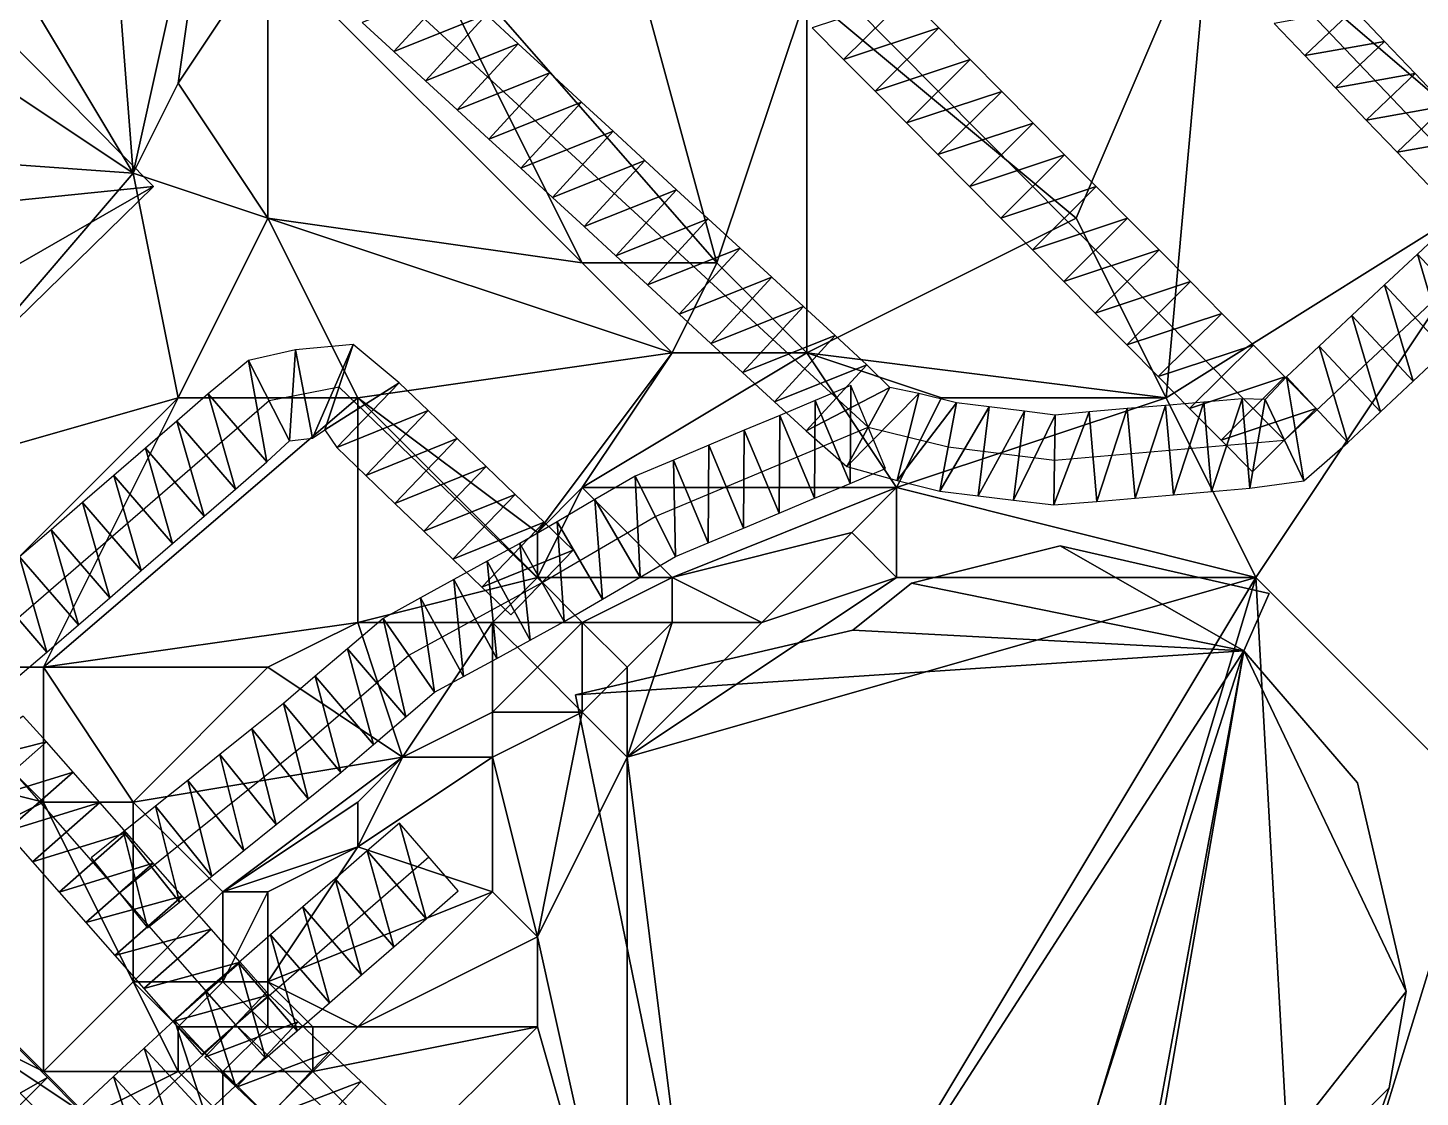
# Model space of a CAD drawing. Header units: metres. Extents: x -1103 to 901, y -902 to 905.
# Drawn here: x -564.7 to -502.7, y 278.9 to 326.5 of the extents above; entities that cross this region are included whole.
import ezdxf

# ---------------------------------------------------------------- set-up
doc = ezdxf.new("R2010")
doc.units = ezdxf.units.M
for name, color, linetype in [('OSM_BUILDING_FOOTPRINTS', 7, 'CONTINUOUS'), ('OSM_BUILDING_ROOFS', 1, 'CONTINUOUS'), ('OSM_BUILDING_WALLS', 8, 'CONTINUOUS'), ('OSM_ROAD_AXES', 2, 'CONTINUOUS'), ('OSM_ROAD_SURFACE', 9, 'CONTINUOUS'), ('OSM_TERRAIN', 3, 'CONTINUOUS')]:
    doc.layers.add(name, color=color, linetype=linetype)

msp = doc.modelspace()

# ---------------------------------------------------------------- linework, layer by layer
at = {"layer": 'OSM_BUILDING_FOOTPRINTS'}
for points in [[(-565.722, 326.105, 14.663), (-559.1, 319.403, 14.663), (-566.584, 312.104, 14.663), (-568.485, 314.017, 14.663), (-569.436, 313.088, 14.663), (-574.156, 317.877, 14.663), (-565.722, 326.105, 14.663)], [(-505.467, 292.851, 9.44), (-503.312, 283.572, 9.44), (-504.063, 279.281, 9.44), (-505.544, 275.134, 9.44), (-504.041, 273.807, 9.44), (-507.777, 270.379, 9.44), (-511.569, 267.99, 9.44), (-513.956, 267.205, 9.44), (-515.869, 266.652, 9.44), (-515.946, 267.503, 9.44), (-516.145, 268.278, 9.44), (-520.699, 267.127, 9.44), (-520.544, 266.552, 9.44), (-533.455, 263.246, 9.44), (-540.298, 296.776, 9.44), (-527.951, 299.652, 9.44), (-525.342, 301.753, 9.44), (-518.71, 303.401, 9.44), (-509.402, 301.289, 9.44), (-510.541, 298.734, 9.44), (-505.467, 292.851, 9.44)]]:
    msp.add_polyline3d(points, close=True, dxfattribs=at)
at = {"layer": 'OSM_BUILDING_ROOFS'}
for points in [[(-559.1, 319.403, 19.863), (-565.722, 326.105, 19.863), (-574.156, 317.877, 19.863)], [(-568.485, 314.017, 19.863), (-559.1, 319.403, 19.863), (-574.156, 317.877, 19.863)], [(-568.485, 314.017, 19.863), (-566.584, 312.104, 19.863), (-559.1, 319.403, 19.863)], [(-510.541, 298.734, 107.44), (-518.71, 303.401, 107.44), (-525.342, 301.753, 107.44)], [(-510.541, 298.734, 107.44), (-509.402, 301.289, 107.44), (-518.71, 303.401, 107.44)], [(-510.541, 298.734, 107.44), (-525.342, 301.753, 107.44), (-527.951, 299.652, 107.44)], [(-510.541, 298.734, 107.44), (-527.951, 299.652, 107.44), (-540.298, 296.776, 107.44)], [(-510.541, 298.734, 107.44), (-540.298, 296.776, 107.44), (-533.455, 263.246, 107.44)], [(-510.541, 298.734, 107.44), (-533.455, 263.246, 107.44), (-520.699, 267.127, 107.44)], [(-510.541, 298.734, 107.44), (-520.699, 267.127, 107.44), (-516.145, 268.278, 107.44)], [(-510.541, 298.734, 107.44), (-516.145, 268.278, 107.44), (-515.946, 267.503, 107.44)], [(-515.946, 267.503, 107.44), (-503.312, 283.572, 107.44), (-510.541, 298.734, 107.44)], [(-503.312, 283.572, 107.44), (-505.467, 292.851, 107.44), (-510.541, 298.734, 107.44)], [(-515.946, 267.503, 107.44), (-504.063, 279.281, 107.44), (-503.312, 283.572, 107.44)], [(-515.946, 267.503, 107.44), (-505.544, 275.134, 107.44), (-504.063, 279.281, 107.44)]]:
    msp.add_3dface(points, dxfattribs=at)
at = {"layer": 'OSM_BUILDING_WALLS'}
for points in [[(-559.1, 319.403, 14.663), (-565.722, 326.105, 14.663), (-565.722, 326.105, 19.863)], [(-559.1, 319.403, 14.663), (-565.722, 326.105, 19.863), (-559.1, 319.403, 19.863)], [(-566.584, 312.104, 14.663), (-559.1, 319.403, 14.663), (-559.1, 319.403, 19.863)], [(-566.584, 312.104, 14.663), (-559.1, 319.403, 19.863), (-566.584, 312.104, 19.863)], [(-518.71, 303.401, 9.44), (-525.342, 301.753, 9.44), (-525.342, 301.753, 107.44)], [(-518.71, 303.401, 9.44), (-525.342, 301.753, 107.44), (-518.71, 303.401, 107.44)], [(-509.402, 301.289, 9.44), (-518.71, 303.401, 9.44), (-518.71, 303.401, 107.44)], [(-509.402, 301.289, 9.44), (-518.71, 303.401, 107.44), (-509.402, 301.289, 107.44)], [(-525.342, 301.753, 9.44), (-527.951, 299.652, 9.44), (-527.951, 299.652, 107.44)], [(-525.342, 301.753, 9.44), (-527.951, 299.652, 107.44), (-525.342, 301.753, 107.44)], [(-510.541, 298.734, 9.44), (-509.402, 301.289, 9.44), (-509.402, 301.289, 107.44)], [(-510.541, 298.734, 9.44), (-509.402, 301.289, 107.44), (-510.541, 298.734, 107.44)], [(-527.951, 299.652, 9.44), (-540.298, 296.776, 9.44), (-540.298, 296.776, 107.44)], [(-527.951, 299.652, 9.44), (-540.298, 296.776, 107.44), (-527.951, 299.652, 107.44)], [(-505.467, 292.851, 9.44), (-510.541, 298.734, 9.44), (-510.541, 298.734, 107.44)], [(-505.467, 292.851, 9.44), (-510.541, 298.734, 107.44), (-505.467, 292.851, 107.44)], [(-540.298, 296.776, 9.44), (-533.455, 263.246, 9.44), (-533.455, 263.246, 107.44)], [(-540.298, 296.776, 9.44), (-533.455, 263.246, 107.44), (-540.298, 296.776, 107.44)], [(-503.312, 283.572, 9.44), (-505.467, 292.851, 9.44), (-505.467, 292.851, 107.44)], [(-503.312, 283.572, 9.44), (-505.467, 292.851, 107.44), (-503.312, 283.572, 107.44)], [(-504.063, 279.281, 9.44), (-503.312, 283.572, 9.44), (-503.312, 283.572, 107.44)], [(-504.063, 279.281, 9.44), (-503.312, 283.572, 107.44), (-504.063, 279.281, 107.44)], [(-505.544, 275.134, 9.44), (-504.063, 279.281, 9.44), (-504.063, 279.281, 107.44)], [(-505.544, 275.134, 9.44), (-504.063, 279.281, 107.44), (-505.544, 275.134, 107.44)]]:
    msp.add_3dface(points, dxfattribs=at)
at = {"layer": 'OSM_ROAD_AXES'}
for points in [[(-541.139, 401.118, 17.827), (-533.721, 360.156, 14.965), (-528.935, 349.86, 14.098), (-523.132, 343.49, 13.753), (-498.526, 317.656, 12.06), (-490.456, 308.179, 11.753), (-485.814, 299.685, 11.574), (-482, 288.516, 11.78), (-477.645, 276.329, 12.068), (-475.622, 266.951, 12.36)], [(-523.132, 343.49, 13.753), (-539.547, 339.177, 14.274), (-549.65, 336.533, 15.08), (-551.728, 334.764, 15.244), (-551.871, 332.994, 15.209), (-551.275, 330.783, 15.137), (-527.265, 308.698, 13.233), (-523.706, 307.813, 12.739), (-518.964, 307.227, 12.304), (-508.728, 308.112, 11.744), (-498.526, 317.656, 12.06)], [(-508.728, 308.112, 11.744), (-539.547, 339.177, 14.274)], [(-541.79, 301.775, 14.275), (-550.832, 310.467, 15.615), (-553.949, 309.87, 15.791), (-566.551, 298.977, 16.014), (-567.59, 297.064, 15.953), (-566.55, 294.708, 15.813), (-560.615, 287.962, 14.979), (-555.441, 282.09, 14.494)], [(-560.615, 287.962, 14.979), (-552.026, 294.852, 14.929), (-547.726, 298.535, 14.694), (-541.79, 301.775, 14.275), (-536.75, 304.717, 13.743), (-527.265, 308.698, 13.233)], [(-563.577, 274.537, 13.913), (-555.441, 282.09, 14.494), (-546.83, 289.555, 13.967)], [(-555.441, 282.09, 14.494), (-541.348, 268.786, 12.273)]]:
    msp.add_polyline3d(points, dxfattribs=at)
at = {"layer": 'OSM_ROAD_SURFACE'}
for points in [[(-549.804, 326.713, 15.104), (-548.392, 325.413, 15.046), (-545.684, 328.357, 14.974)], [(-548.392, 325.413, 15.046), (-544.271, 327.058, 14.904), (-545.684, 328.357, 14.974)], [(-525.519, 327.877, 13.574), (-529.76, 326.472, 13.795), (-528.359, 325.06, 13.659)], [(-524.118, 326.465, 13.424), (-525.519, 327.877, 13.574), (-528.359, 325.06, 13.659)], [(-548.392, 325.413, 15.046), (-546.979, 324.114, 14.989), (-544.271, 327.058, 14.904)], [(-546.979, 324.114, 14.989), (-542.859, 325.759, 14.833), (-544.271, 327.058, 14.904)], [(-509.181, 326.668, 12.754), (-507.814, 325.233, 12.653), (-505.642, 327.302, 12.747)], [(-507.814, 325.233, 12.653), (-504.275, 325.867, 12.638), (-505.642, 327.302, 12.747)], [(-524.118, 326.465, 13.424), (-528.359, 325.06, 13.659), (-526.958, 323.648, 13.522)], [(-522.718, 325.053, 13.273), (-524.118, 326.465, 13.424), (-526.958, 323.648, 13.522)], [(-546.979, 324.114, 14.989), (-545.567, 322.815, 14.931), (-542.859, 325.759, 14.833)], [(-545.567, 322.815, 14.931), (-541.447, 324.46, 14.763), (-542.859, 325.759, 14.833)], [(-507.814, 325.233, 12.653), (-506.447, 323.798, 12.551), (-504.275, 325.867, 12.638)], [(-506.447, 323.798, 12.551), (-502.908, 324.432, 12.529), (-504.275, 325.867, 12.638)], [(-522.718, 325.053, 13.273), (-526.958, 323.648, 13.522), (-525.557, 322.236, 13.386)], [(-521.317, 323.641, 13.123), (-522.718, 325.053, 13.273), (-525.557, 322.236, 13.386)], [(-545.567, 322.815, 14.931), (-544.155, 321.516, 14.874), (-541.447, 324.46, 14.763)], [(-544.155, 321.516, 14.874), (-540.034, 323.161, 14.686), (-541.447, 324.46, 14.763)], [(-506.447, 323.798, 12.551), (-505.08, 322.362, 12.45), (-502.908, 324.432, 12.529)], [(-505.08, 322.362, 12.45), (-501.541, 322.996, 12.422), (-502.908, 324.432, 12.529)], [(-544.155, 321.516, 14.874), (-542.742, 320.217, 14.816), (-540.034, 323.161, 14.686)], [(-542.742, 320.217, 14.816), (-538.622, 321.862, 14.608), (-540.034, 323.161, 14.686)], [(-521.317, 323.641, 13.123), (-525.557, 322.236, 13.386), (-524.156, 320.824, 13.249)], [(-519.916, 322.229, 12.973), (-521.317, 323.641, 13.123), (-524.156, 320.824, 13.249)], [(-505.08, 322.362, 12.45), (-503.713, 320.927, 12.349), (-501.541, 322.996, 12.422)], [(-503.713, 320.927, 12.349), (-500.174, 321.561, 12.32), (-501.541, 322.996, 12.422)], [(-542.742, 320.217, 14.816), (-541.33, 318.918, 14.757), (-538.622, 321.862, 14.608)], [(-541.33, 318.918, 14.757), (-537.21, 320.563, 14.529), (-538.622, 321.862, 14.608)], [(-519.916, 322.229, 12.973), (-524.156, 320.824, 13.249), (-522.756, 319.412, 13.113)], [(-518.515, 320.817, 12.822), (-519.916, 322.229, 12.973), (-522.756, 319.412, 13.113)], [(-503.713, 320.927, 12.349), (-502.346, 319.492, 12.247), (-500.174, 321.561, 12.32)], [(-518.515, 320.817, 12.822), (-522.756, 319.412, 13.113), (-521.355, 318, 12.977)], [(-517.114, 319.405, 12.67), (-518.515, 320.817, 12.822), (-521.355, 318, 12.977)], [(-541.33, 318.918, 14.757), (-539.918, 317.619, 14.686), (-537.21, 320.563, 14.529)], [(-539.918, 317.619, 14.686), (-535.798, 319.264, 14.451), (-537.21, 320.563, 14.529)], [(-517.114, 319.405, 12.67), (-521.355, 318, 12.977), (-519.954, 316.588, 12.826)], [(-515.713, 317.993, 12.505), (-517.114, 319.405, 12.67), (-519.954, 316.588, 12.826)], [(-539.918, 317.619, 14.686), (-538.506, 316.32, 14.616), (-535.798, 319.264, 14.451)], [(-538.506, 316.32, 14.616), (-534.385, 317.965, 14.373), (-535.798, 319.264, 14.451)], [(-538.506, 316.32, 14.616), (-537.093, 315.021, 14.489), (-534.385, 317.965, 14.373)], [(-537.093, 315.021, 14.489), (-532.973, 316.666, 14.249), (-534.385, 317.965, 14.373)], [(-515.713, 317.993, 12.505), (-519.954, 316.588, 12.826), (-518.553, 315.176, 12.622)], [(-514.313, 316.581, 12.34), (-515.713, 317.993, 12.505), (-518.553, 315.176, 12.622)], [(-500.074, 313.469, 11.954), (-501.35, 317.753, 12.137), (-502.807, 316.39, 12.094)], [(-537.093, 315.021, 14.489), (-535.681, 313.722, 14.345), (-532.973, 316.666, 14.249)], [(-535.681, 313.722, 14.345), (-531.561, 315.366, 14.059), (-532.973, 316.666, 14.249)], [(-514.313, 316.581, 12.34), (-518.553, 315.176, 12.622), (-517.152, 313.764, 12.418)], [(-512.912, 315.169, 12.201), (-514.313, 316.581, 12.34), (-517.152, 313.764, 12.418)], [(-501.532, 312.105, 11.904), (-502.807, 316.39, 12.094), (-504.265, 315.026, 12.05)], [(-501.532, 312.105, 11.904), (-500.074, 313.469, 11.954), (-502.807, 316.39, 12.094)], [(-535.681, 313.722, 14.345), (-534.269, 312.423, 14.173), (-531.561, 315.366, 14.059)], [(-534.269, 312.423, 14.173), (-530.148, 314.067, 13.869), (-531.561, 315.366, 14.059)], [(-512.912, 315.169, 12.201), (-517.152, 313.764, 12.418), (-515.751, 312.352, 12.214)], [(-511.511, 313.757, 12.1), (-512.912, 315.169, 12.201), (-515.751, 312.352, 12.214)], [(-502.989, 310.742, 11.855), (-504.265, 315.026, 12.05), (-505.722, 313.663, 12.007)], [(-502.989, 310.742, 11.855), (-501.532, 312.105, 11.904), (-504.265, 315.026, 12.05)], [(-534.269, 312.423, 14.173), (-532.856, 311.123, 13.976), (-530.148, 314.067, 13.869)], [(-532.856, 311.123, 13.976), (-528.736, 312.768, 13.726), (-530.148, 314.067, 13.869)], [(-511.511, 313.757, 12.1), (-515.751, 312.352, 12.214), (-514.351, 310.94, 12.017)], [(-510.11, 312.345, 12), (-511.511, 313.757, 12.1), (-514.351, 310.94, 12.017)], [(-504.447, 309.378, 11.806), (-505.722, 313.663, 12.007), (-507.18, 312.3, 11.963)], [(-504.447, 309.378, 11.806), (-502.989, 310.742, 11.855), (-505.722, 313.663, 12.007)], [(-532.856, 311.123, 13.976), (-531.444, 309.824, 13.752), (-528.736, 312.768, 13.726)], [(-531.444, 309.824, 13.752), (-527.324, 311.469, 13.492), (-528.736, 312.768, 13.726)], [(-552.767, 312.133, 15.821), (-554.858, 311.652, 15.938), (-553.041, 308.088, 15.728)], [(-552.767, 312.133, 15.821), (-553.041, 308.088, 15.728), (-552.014, 308.204, 15.667)], [(-550.204, 312.366, 15.635), (-552.767, 312.133, 15.821), (-552.014, 308.204, 15.667)], [(-550.204, 312.366, 15.635), (-552.014, 308.204, 15.667), (-551.46, 308.569, 15.64)], [(-548.154, 310.667, 15.429), (-550.204, 312.366, 15.635), (-551.46, 308.569, 15.64)], [(-510.11, 312.345, 12), (-514.351, 310.94, 12.017), (-512.95, 309.528, 11.908)], [(-508.709, 310.933, 11.92), (-510.11, 312.345, 12), (-512.95, 309.528, 11.908)], [(-505.904, 308.015, 11.757), (-507.18, 312.3, 11.963), (-508.637, 310.936, 11.919)], [(-505.904, 308.015, 11.757), (-504.447, 309.378, 11.806), (-507.18, 312.3, 11.963)], [(-554.858, 311.652, 15.938), (-556.657, 310.173, 16.014), (-554.041, 307.147, 15.759)], [(-554.858, 311.652, 15.938), (-554.041, 307.147, 15.759), (-553.041, 308.088, 15.728)], [(-531.444, 309.824, 13.752), (-530.032, 308.525, 13.517), (-527.324, 311.469, 13.492)], [(-530.032, 308.525, 13.517), (-526.308, 310.454, 13.231), (-527.324, 311.469, 13.492)], [(-508.709, 310.933, 11.92), (-512.95, 309.528, 11.908), (-511.549, 308.116, 11.828)], [(-507.308, 309.521, 11.84), (-508.709, 310.933, 11.92), (-511.549, 308.116, 11.828)], [(-507.866, 306.307, 11.703), (-508.637, 310.936, 11.919), (-509.59, 309.917, 11.885)], [(-507.866, 306.307, 11.703), (-505.904, 308.015, 11.757), (-508.637, 310.936, 11.919)], [(-556.657, 310.173, 16.014), (-558.058, 308.962, 16.062), (-555.442, 305.936, 15.806)], [(-556.657, 310.173, 16.014), (-555.442, 305.936, 15.806), (-554.041, 307.147, 15.759)], [(-548.154, 310.667, 15.429), (-551.46, 308.569, 15.64), (-550.926, 307.784, 15.533)], [(-546.863, 309.426, 15.288), (-548.154, 310.667, 15.429), (-550.926, 307.784, 15.533)], [(-530.032, 308.525, 13.517), (-528.223, 306.942, 13.223), (-526.308, 310.454, 13.231)], [(-528.072, 306.19, 13.137), (-528.04, 310.542, 13.491), (-529.62, 309.879, 13.617)], [(-528.223, 306.942, 13.223), (-525.003, 310.197, 13.026), (-526.308, 310.454, 13.231)], [(-528.223, 306.942, 13.223), (-525.968, 306.315, 12.971), (-525.003, 310.197, 13.026)], [(-528.072, 306.19, 13.137), (-526.491, 306.854, 13.075), (-528.04, 310.542, 13.491)], [(-525.968, 306.315, 12.971), (-523.333, 309.778, 12.801), (-525.003, 310.197, 13.026)], [(-529.653, 305.527, 13.243), (-529.62, 309.879, 13.617), (-531.201, 309.215, 13.674)], [(-529.653, 305.527, 13.243), (-528.072, 306.19, 13.137), (-529.62, 309.879, 13.617)], [(-525.968, 306.315, 12.971), (-524.079, 305.848, 12.791), (-523.333, 309.778, 12.801)], [(-524.079, 305.848, 12.791), (-521.88, 309.603, 12.662), (-523.333, 309.778, 12.801)], [(-524.079, 305.848, 12.791), (-522.371, 305.633, 12.64), (-521.88, 309.603, 12.662)], [(-522.371, 305.633, 12.64), (-520.299, 309.408, 12.511), (-521.88, 309.603, 12.662)], [(-517.086, 305.382, 12.177), (-515.724, 309.515, 12.09), (-517.43, 309.367, 12.244)], [(-517.086, 305.382, 12.177), (-515.38, 305.53, 12.03), (-515.724, 309.515, 12.09)], [(-515.38, 305.53, 12.03), (-514.018, 309.662, 11.941), (-515.724, 309.515, 12.09)], [(-515.38, 305.53, 12.03), (-513.674, 305.677, 11.882), (-514.018, 309.662, 11.941)], [(-513.674, 305.677, 11.882), (-512.312, 309.81, 11.913), (-514.018, 309.662, 11.941)], [(-513.674, 305.677, 11.882), (-511.968, 305.825, 11.734), (-512.312, 309.81, 11.913)], [(-511.968, 305.825, 11.734), (-510.606, 309.957, 11.899), (-512.312, 309.81, 11.913)], [(-511.968, 305.825, 11.734), (-510.262, 305.972, 11.716), (-510.606, 309.957, 11.899)], [(-507.308, 309.521, 11.84), (-511.549, 308.116, 11.828), (-510.148, 306.704, 11.748)], [(-510.262, 305.972, 11.716), (-509.59, 309.917, 11.885), (-510.606, 309.957, 11.899)], [(-510.262, 305.972, 11.716), (-507.866, 306.307, 11.703), (-509.59, 309.917, 11.885)], [(-558.058, 308.962, 16.062), (-559.458, 307.752, 16.087), (-556.842, 304.726, 15.852)], [(-558.058, 308.962, 16.062), (-556.842, 304.726, 15.852), (-555.442, 305.936, 15.806)], [(-546.863, 309.426, 15.288), (-550.926, 307.784, 15.533), (-549.635, 306.542, 15.325)], [(-545.571, 308.184, 15.142), (-546.863, 309.426, 15.288), (-549.635, 306.542, 15.325)], [(-531.233, 304.863, 13.368), (-531.201, 309.215, 13.674), (-532.782, 308.552, 13.731)], [(-531.233, 304.863, 13.368), (-529.653, 305.527, 13.243), (-531.201, 309.215, 13.674)], [(-522.371, 305.633, 12.64), (-520.79, 305.438, 12.501), (-520.299, 309.408, 12.511)], [(-520.79, 305.438, 12.501), (-518.935, 309.227, 12.381), (-520.299, 309.408, 12.511)], [(-520.79, 305.438, 12.501), (-518.993, 305.228, 12.343), (-518.935, 309.227, 12.381)], [(-518.993, 305.228, 12.343), (-517.086, 305.382, 12.177), (-517.43, 309.367, 12.244)], [(-518.993, 305.228, 12.343), (-517.43, 309.367, 12.244), (-518.935, 309.227, 12.381)], [(-532.814, 304.2, 13.492), (-532.782, 308.552, 13.731), (-534.362, 307.888, 13.788)], [(-532.814, 304.2, 13.492), (-531.233, 304.863, 13.368), (-532.782, 308.552, 13.731)], [(-559.458, 307.752, 16.087), (-560.858, 306.542, 16.082), (-558.242, 303.516, 15.899)], [(-559.458, 307.752, 16.087), (-558.242, 303.516, 15.899), (-556.842, 304.726, 15.852)], [(-545.571, 308.184, 15.142), (-549.635, 306.542, 15.325), (-548.343, 305.3, 15.128)], [(-544.279, 306.942, 14.995), (-545.571, 308.184, 15.142), (-548.343, 305.3, 15.128)], [(-534.395, 303.536, 13.617), (-534.362, 307.888, 13.788), (-535.943, 307.224, 13.844)], [(-534.395, 303.536, 13.617), (-532.814, 304.2, 13.492), (-534.362, 307.888, 13.788)], [(-535.849, 302.931, 13.732), (-535.943, 307.224, 13.844), (-537.65, 306.503, 13.905)], [(-535.849, 302.931, 13.732), (-534.395, 303.536, 13.617), (-535.943, 307.224, 13.844)], [(-560.858, 306.542, 16.082), (-562.258, 305.331, 16.077), (-559.642, 302.305, 15.946)], [(-560.858, 306.542, 16.082), (-559.642, 302.305, 15.946), (-558.242, 303.516, 15.899)], [(-544.279, 306.942, 14.995), (-548.343, 305.3, 15.128), (-547.051, 304.058, 14.931)], [(-542.987, 305.7, 14.849), (-544.279, 306.942, 14.995), (-547.051, 304.058, 14.931)], [(-537.422, 302.009, 13.893), (-537.65, 306.503, 13.905), (-539.438, 305.464, 13.996)], [(-537.422, 302.009, 13.893), (-535.849, 302.931, 13.732), (-537.65, 306.503, 13.905)], [(-562.258, 305.331, 16.077), (-563.658, 304.121, 16.073), (-561.042, 301.095, 15.992)], [(-562.258, 305.331, 16.077), (-561.042, 301.095, 15.992), (-559.642, 302.305, 15.946)], [(-542.987, 305.7, 14.849), (-547.051, 304.058, 14.931), (-545.76, 302.817, 14.733)], [(-541.696, 304.459, 14.703), (-542.987, 305.7, 14.849), (-545.76, 302.817, 14.733)], [(-539.102, 301.028, 14.007), (-539.438, 305.464, 13.996), (-541.118, 304.483, 14.349)], [(-539.102, 301.028, 14.007), (-537.422, 302.009, 13.893), (-539.438, 305.464, 13.996)], [(-540.805, 300.034, 14.133), (-541.118, 304.483, 14.349), (-542.775, 303.516, 14.616)], [(-540.805, 300.034, 14.133), (-539.102, 301.028, 14.007), (-541.118, 304.483, 14.349)], [(-563.658, 304.121, 16.073), (-565.058, 302.911, 16.068), (-562.442, 299.885, 16.039)], [(-563.658, 304.121, 16.073), (-562.442, 299.885, 16.039), (-561.042, 301.095, 15.992)], [(-541.696, 304.459, 14.703), (-545.76, 302.817, 14.733), (-544.468, 301.575, 14.536)], [(-540.404, 303.217, 14.161), (-541.696, 304.459, 14.703), (-544.468, 301.575, 14.536)], [(-542.316, 299.209, 14.1), (-542.775, 303.516, 14.616), (-544.232, 302.72, 14.598)], [(-542.316, 299.209, 14.1), (-540.805, 300.034, 14.133), (-542.775, 303.516, 14.616)], [(-565.058, 302.911, 16.068), (-566.458, 301.7, 16.077), (-563.842, 298.674, 16.074)], [(-565.058, 302.911, 16.068), (-563.842, 298.674, 16.074), (-562.442, 299.885, 16.039)], [(-543.8, 298.399, 14.314), (-544.232, 302.72, 14.598), (-545.716, 301.91, 14.665)], [(-540.404, 303.217, 14.161), (-544.468, 301.575, 14.536), (-543.176, 300.333, 14.421)], [(-543.8, 298.399, 14.314), (-542.316, 299.209, 14.1), (-544.232, 302.72, 14.598)], [(-566.458, 301.7, 16.077), (-565.053, 297.651, 16.048), (-563.842, 298.674, 16.074)], [(-545.284, 297.589, 14.55), (-545.716, 301.91, 14.665), (-547.2, 301.1, 14.731)], [(-545.284, 297.589, 14.55), (-543.8, 298.399, 14.314), (-545.716, 301.91, 14.665)], [(-546.581, 296.895, 14.675), (-547.2, 301.1, 14.731), (-548.871, 300.174, 14.813)], [(-546.581, 296.895, 14.675), (-545.284, 297.589, 14.55), (-547.2, 301.1, 14.731)], [(-547.858, 295.788, 14.759), (-548.871, 300.174, 14.813), (-550.46, 298.826, 14.934)], [(-547.858, 295.788, 14.759), (-546.581, 296.895, 14.675), (-548.871, 300.174, 14.813)], [(-549.292, 294.561, 14.854), (-550.46, 298.826, 14.934), (-551.893, 297.599, 15.061)], [(-549.292, 294.561, 14.854), (-547.858, 295.788, 14.759), (-550.46, 298.826, 14.934)], [(-550.749, 293.313, 14.855), (-551.893, 297.599, 15.061), (-553.303, 296.391, 15.114)], [(-550.749, 293.313, 14.855), (-549.292, 294.561, 14.854), (-551.893, 297.599, 15.061)], [(-568.208, 293.589, 15.96), (-563.862, 294.68, 15.852), (-564.893, 295.827, 15.938)], [(-552.206, 292.144, 14.891), (-553.303, 296.391, 15.114), (-554.709, 295.264, 15.108)], [(-552.206, 292.144, 14.891), (-550.749, 293.313, 14.855), (-553.303, 296.391, 15.114)], [(-553.637, 290.995, 14.927), (-554.709, 295.264, 15.108), (-556.14, 294.115, 15.102)], [(-553.637, 290.995, 14.927), (-552.206, 292.144, 14.891), (-554.709, 295.264, 15.108)], [(-568.208, 293.589, 15.96), (-566.865, 292.038, 15.852), (-563.862, 294.68, 15.852)], [(-566.865, 292.038, 15.852), (-562.675, 293.331, 15.601), (-563.862, 294.68, 15.852)], [(-555.069, 289.847, 14.963), (-556.14, 294.115, 15.102), (-557.572, 292.967, 15.096)], [(-555.069, 289.847, 14.963), (-553.637, 290.995, 14.927), (-556.14, 294.115, 15.102)], [(-566.865, 292.038, 15.852), (-565.678, 290.689, 15.718), (-562.675, 293.331, 15.601)], [(-565.678, 290.689, 15.718), (-561.487, 291.982, 15.35), (-562.675, 293.331, 15.601)], [(-556.5, 288.699, 14.999), (-557.572, 292.967, 15.096), (-559.003, 291.819, 15.106)], [(-556.5, 288.699, 14.999), (-555.069, 289.847, 14.963), (-557.572, 292.967, 15.096)], [(-565.678, 290.689, 15.718), (-564.49, 289.339, 15.537), (-561.487, 291.982, 15.35)], [(-564.49, 289.339, 15.537), (-560.3, 290.633, 15.115), (-561.487, 291.982, 15.35)], [(-557.932, 287.55, 14.939), (-559.003, 291.819, 15.106), (-560.435, 290.671, 15.136)], [(-557.932, 287.55, 14.939), (-556.5, 288.699, 14.999), (-559.003, 291.819, 15.106)], [(-546.956, 286.799, 13.957), (-548.141, 291.066, 14.095), (-549.576, 289.822, 14.135)], [(-546.956, 286.799, 13.957), (-545.52, 288.044, 13.935), (-548.141, 291.066, 14.095)], [(-564.49, 289.339, 15.537), (-563.303, 287.99, 15.341), (-560.3, 290.633, 15.115)], [(-563.303, 287.99, 15.341), (-559.113, 289.284, 15.014), (-560.3, 290.633, 15.115)], [(-559.363, 286.402, 14.871), (-560.435, 290.671, 15.136), (-561.866, 289.522, 15.284)], [(-559.363, 286.402, 14.871), (-557.932, 287.55, 14.939), (-560.435, 290.671, 15.136)], [(-548.391, 285.555, 13.967), (-549.576, 289.822, 14.135), (-551.011, 288.578, 14.16)], [(-548.391, 285.555, 13.967), (-546.956, 286.799, 13.957), (-549.576, 289.822, 14.135)], [(-563.303, 287.99, 15.341), (-562.116, 286.641, 15.134), (-559.113, 289.284, 15.014)], [(-562.116, 286.641, 15.134), (-557.82, 287.816, 14.953), (-559.113, 289.284, 15.014)], [(-549.826, 284.311, 13.977), (-551.011, 288.578, 14.16), (-552.446, 287.334, 14.207)], [(-549.826, 284.311, 13.977), (-548.391, 285.555, 13.967), (-551.011, 288.578, 14.16)], [(-562.116, 286.641, 15.134), (-560.822, 285.172, 14.91), (-557.82, 287.816, 14.953)], [(-560.822, 285.172, 14.91), (-556.527, 286.348, 14.846), (-557.82, 287.816, 14.953)], [(-551.261, 283.067, 13.987), (-552.446, 287.334, 14.207), (-553.881, 286.089, 14.255)], [(-551.261, 283.067, 13.987), (-549.826, 284.311, 13.977), (-552.446, 287.334, 14.207)], [(-560.822, 285.172, 14.91), (-559.529, 283.704, 14.721), (-556.527, 286.348, 14.846)], [(-559.529, 283.704, 14.721), (-555.234, 284.88, 14.487), (-556.527, 286.348, 14.846)], [(-552.696, 281.823, 13.927), (-553.881, 286.089, 14.255), (-555.316, 284.845, 14.505)], [(-552.696, 281.823, 13.927), (-551.261, 283.067, 13.987), (-553.881, 286.089, 14.255)], [(-559.529, 283.704, 14.721), (-558.235, 282.236, 14.617), (-555.234, 284.88, 14.487)], [(-558.235, 282.236, 14.617), (-553.941, 283.412, 14.231), (-555.234, 284.88, 14.487)], [(-554.106, 280.601, 13.888), (-555.316, 284.845, 14.505), (-556.777, 283.579, 14.626)], [(-554.106, 280.601, 13.888), (-552.696, 281.823, 13.927), (-555.316, 284.845, 14.505)], [(-558.235, 282.236, 14.617), (-556.942, 280.768, 14.09), (-553.941, 283.412, 14.231)], [(-555.436, 279.365, 13.669), (-556.777, 283.579, 14.626), (-558.158, 282.297, 14.617)], [(-556.814, 280.636, 14.032), (-552.659, 282.214, 13.882), (-554.068, 283.544, 14.25)], [(-555.436, 279.365, 13.669), (-554.106, 280.601, 13.888), (-556.777, 283.579, 14.626)], [(-556.792, 278.106, 14.126), (-558.158, 282.297, 14.617), (-559.514, 281.038, 14.433)], [(-556.792, 278.106, 14.126), (-555.436, 279.365, 13.669), (-558.158, 282.297, 14.617)], [(-556.814, 280.636, 14.032), (-555.405, 279.305, 13.672), (-552.659, 282.214, 13.882)], [(-555.405, 279.305, 13.672), (-551.25, 280.884, 13.667), (-552.659, 282.214, 13.882)], [(-563.821, 279.735, 14.697), (-565.181, 281.098, 14.942), (-570.135, 276.152, 15.029)], [(-558.148, 276.848, 14.134), (-559.514, 281.038, 14.433), (-560.87, 279.779, 14.434)], [(-558.148, 276.848, 14.134), (-556.792, 278.106, 14.126), (-559.514, 281.038, 14.433)], [(-555.405, 279.305, 13.672), (-553.995, 277.975, 13.526), (-551.25, 280.884, 13.667)], [(-553.995, 277.975, 13.526), (-549.84, 279.553, 13.382), (-551.25, 280.884, 13.667)], [(-563.821, 279.735, 14.697), (-570.135, 276.152, 15.029), (-568.775, 274.789, 14.705)], [(-562.46, 278.372, 14.307), (-563.821, 279.735, 14.697), (-568.775, 274.789, 14.705)], [(-559.504, 275.589, 13.884), (-560.87, 279.779, 14.434), (-562.226, 278.52, 14.336)], [(-559.504, 275.589, 13.884), (-558.148, 276.848, 14.134), (-560.87, 279.779, 14.434)], [(-553.995, 277.975, 13.526), (-552.586, 276.644, 13.39), (-549.84, 279.553, 13.382)], [(-552.586, 276.644, 13.39), (-548.431, 278.223, 13.262), (-549.84, 279.553, 13.382)]]:
    msp.add_3dface(points, dxfattribs=at)
at = {"layer": 'OSM_TERRAIN'}
for points in [[(-560, 320, 16.758), (-562, 346, 15.779), (-572, 340, 16.445)], [(-560, 320, 16.758), (-556, 338, 15.48), (-562, 346, 15.779)], [(-560, 320, 16.758), (-572, 340, 16.445), (-578, 332, 16.677)], [(-560, 320, 16.758), (-558, 324, 16.044), (-556, 338, 15.48)], [(-558, 324, 16.044), (-554, 330, 15.219), (-556, 338, 15.48)], [(-534, 316, 14.341), (-540, 338, 14.27), (-548, 332, 15.04)], [(-534, 316, 14.341), (-530, 328, 13.765), (-540, 338, 14.27)], [(-578, 332, 16.677), (-588, 322, 16.622), (-560, 320, 16.758)], [(-540, 316, 14.64), (-548, 332, 15.04), (-554, 330, 15.219)], [(-540, 316, 14.64), (-534, 316, 14.341), (-548, 332, 15.04)], [(-518, 318, 12.592), (-512, 332, 13.041), (-530, 328, 13.765)], [(-518, 318, 12.592), (-514, 310, 11.892), (-512, 332, 13.041)], [(-514, 310, 11.892), (-498, 320, 12.148), (-512, 332, 13.041)], [(-512, 332, 13.041), (-498, 320, 12.148), (-498, 328, 12.8)], [(-554, 318, 15.979), (-554, 330, 15.219), (-558, 324, 16.044)], [(-540, 316, 14.64), (-554, 330, 15.219), (-554, 318, 15.979)], [(-534, 316, 14.341), (-530, 312, 13.804), (-530, 328, 13.765)], [(-530, 312, 13.804), (-518, 318, 12.592), (-530, 328, 13.765)], [(-560, 320, 16.758), (-554, 318, 15.979), (-558, 324, 16.044)], [(-572, 306, 16.892), (-560, 320, 16.758), (-588, 322, 16.622)], [(-572, 306, 16.892), (-558, 310, 16.042), (-560, 320, 16.758)], [(-558, 310, 16.042), (-554, 318, 15.979), (-560, 320, 16.758)], [(-510, 302, 11.485), (-498, 320, 12.148), (-514, 310, 11.892)], [(-500, 292, 11.089), (-498, 320, 12.148), (-510, 302, 11.485)], [(-558, 310, 16.042), (-550, 310, 15.554), (-554, 318, 15.979)], [(-550, 310, 15.554), (-536, 312, 14.213), (-554, 318, 15.979)], [(-536, 312, 14.213), (-540, 316, 14.64), (-554, 318, 15.979)], [(-530, 312, 13.804), (-514, 310, 11.892), (-518, 318, 12.592)], [(-536, 312, 14.213), (-534, 316, 14.341), (-540, 316, 14.64)], [(-536, 312, 14.213), (-530, 312, 13.804), (-534, 316, 14.341)], [(-550, 310, 15.554), (-542, 304, 14.676), (-536, 312, 14.213)], [(-542, 304, 14.676), (-540, 306, 13.987), (-536, 312, 14.213)], [(-540, 306, 13.987), (-526, 306, 12.909), (-530, 312, 13.804)], [(-540, 306, 13.987), (-530, 312, 13.804), (-536, 312, 14.213)], [(-526, 306, 12.909), (-524, 310, 12.818), (-530, 312, 13.804)], [(-524, 310, 12.818), (-514, 310, 11.892), (-530, 312, 13.804)], [(-570, 298, 16.001), (-558, 310, 16.042), (-572, 306, 16.892)], [(-570, 298, 16.001), (-564, 298, 16.024), (-558, 310, 16.042)], [(-564, 298, 16.024), (-550, 300, 14.837), (-550, 310, 15.554)], [(-564, 298, 16.024), (-550, 310, 15.554), (-558, 310, 16.042)], [(-550, 300, 14.837), (-542, 302, 14.309), (-550, 310, 15.554)], [(-542, 302, 14.309), (-542, 304, 14.676), (-550, 310, 15.554)], [(-510, 302, 11.485), (-514, 310, 11.892), (-526, 306, 12.909)], [(-526, 306, 12.909), (-514, 310, 11.892), (-524, 310, 12.818)], [(-542, 302, 14.309), (-540, 306, 13.987), (-542, 304, 14.676)], [(-542, 302, 14.309), (-536, 302, 13.698), (-540, 306, 13.987)], [(-536, 302, 13.698), (-526, 306, 12.909), (-540, 306, 13.987)], [(-536, 302, 13.698), (-528, 304, 12.784), (-526, 306, 12.909)], [(-526, 302, 11.631), (-526, 306, 12.909), (-528, 304, 12.784)], [(-526, 302, 11.631), (-510, 302, 11.485), (-526, 306, 12.909)], [(-532, 300, 11.868), (-528, 304, 12.784), (-536, 302, 13.698)], [(-532, 300, 11.868), (-526, 302, 11.631), (-528, 304, 12.784)], [(-550, 300, 14.837), (-544, 300, 14.451), (-542, 302, 14.309)], [(-544, 300, 14.451), (-540, 300, 13.989), (-542, 302, 14.309)], [(-540, 300, 13.989), (-536, 302, 13.698), (-542, 302, 14.309)], [(-540, 300, 13.989), (-536, 300, 12.686), (-536, 302, 13.698)], [(-538, 294, 11.497), (-534, 262, 11.435), (-510, 302, 11.485)], [(-538, 294, 11.497), (-526, 302, 11.631), (-532, 300, 11.868)], [(-538, 294, 11.497), (-510, 302, 11.485), (-526, 302, 11.631)], [(-536, 300, 12.686), (-532, 300, 11.868), (-536, 302, 13.698)], [(-534, 262, 11.435), (-522, 262, 11.515), (-510, 302, 11.485)], [(-522, 262, 11.515), (-508, 266, 11.737), (-510, 302, 11.485)], [(-508, 266, 11.737), (-500, 292, 11.089), (-510, 302, 11.485)], [(-554, 298, 15.179), (-550, 300, 14.837), (-564, 298, 16.024)], [(-554, 298, 15.179), (-548, 294, 14.723), (-550, 300, 14.837)], [(-548, 294, 14.723), (-544, 300, 14.451), (-550, 300, 14.837)], [(-548, 294, 14.723), (-544, 296, 14.132), (-544, 300, 14.451)], [(-544, 296, 14.132), (-542, 298, 13.698), (-544, 300, 14.451)], [(-542, 298, 13.698), (-540, 300, 13.989), (-544, 300, 14.451)], [(-540, 296, 11.497), (-540, 300, 13.989), (-542, 298, 13.698)], [(-540, 296, 11.497), (-538, 298, 11.802), (-540, 300, 13.989)], [(-538, 298, 11.802), (-536, 300, 12.686), (-540, 300, 13.989)], [(-538, 298, 11.802), (-538, 294, 11.497), (-536, 300, 12.686)], [(-538, 294, 11.497), (-532, 300, 11.868), (-536, 300, 12.686)], [(-564, 292, 15.658), (-570, 298, 16.001), (-580, 296, 16.626)], [(-564, 292, 15.658), (-564, 298, 16.024), (-570, 298, 16.001)], [(-564, 292, 15.658), (-560, 292, 15.089), (-564, 298, 16.024)], [(-560, 292, 15.089), (-554, 298, 15.179), (-564, 298, 16.024)], [(-560, 292, 15.089), (-548, 294, 14.723), (-554, 298, 15.179)], [(-544, 296, 14.132), (-540, 296, 11.497), (-542, 298, 13.698)], [(-540, 296, 11.497), (-538, 294, 11.497), (-538, 298, 11.802)], [(-572, 288, 15.879), (-564, 292, 15.658), (-580, 296, 16.626)], [(-544, 294, 13.921), (-544, 296, 14.132), (-548, 294, 14.723)], [(-542, 286, 13.074), (-540, 296, 11.497), (-544, 294, 13.921)], [(-544, 294, 13.921), (-540, 296, 11.497), (-544, 296, 14.132)], [(-542, 286, 13.074), (-538, 294, 11.497), (-540, 296, 11.497)], [(-556, 288, 14.927), (-548, 294, 14.723), (-560, 292, 15.089)], [(-556, 288, 14.927), (-550, 292, 14.779), (-548, 294, 14.723)], [(-544, 288, 13.826), (-544, 294, 13.921), (-550, 290, 14.106)], [(-550, 292, 14.779), (-550, 290, 14.106), (-548, 294, 14.723)], [(-550, 290, 14.106), (-544, 294, 13.921), (-548, 294, 14.723)], [(-544, 288, 13.826), (-542, 286, 13.074), (-544, 294, 13.921)], [(-542, 286, 13.074), (-538, 268, 11.996), (-538, 294, 11.497)], [(-538, 268, 11.996), (-534, 262, 11.435), (-538, 294, 11.497)], [(-572, 288, 15.879), (-564, 280, 14.74), (-564, 292, 15.658)], [(-564, 280, 14.74), (-560, 284, 14.698), (-564, 292, 15.658)], [(-560, 284, 14.698), (-560, 292, 15.089), (-564, 292, 15.658)], [(-560, 284, 14.698), (-556, 288, 14.927), (-560, 292, 15.089)], [(-550, 290, 14.106), (-550, 292, 14.779), (-556, 288, 14.927)], [(-508, 266, 11.737), (-496, 266, 12.543), (-500, 292, 11.089)], [(-554, 288, 14.317), (-550, 290, 14.106), (-556, 288, 14.927)], [(-554, 288, 14.317), (-554, 284, 14.103), (-550, 290, 14.106)], [(-554, 284, 14.103), (-544, 288, 13.826), (-550, 290, 14.106)], [(-568, 282, 14.93), (-564, 280, 14.74), (-572, 288, 15.879)], [(-560, 284, 14.698), (-556, 284, 14.569), (-556, 288, 14.927)], [(-556, 284, 14.569), (-554, 284, 14.103), (-554, 288, 14.317)], [(-556, 284, 14.569), (-554, 288, 14.317), (-556, 288, 14.927)], [(-550, 282, 13.833), (-544, 288, 13.826), (-554, 284, 14.103)], [(-550, 282, 13.833), (-542, 286, 13.074), (-544, 288, 13.826)], [(-542, 282, 12.915), (-542, 286, 13.074), (-550, 282, 13.833)], [(-542, 282, 12.915), (-538, 268, 11.996), (-542, 286, 13.074)], [(-558, 280, 14.137), (-560, 284, 14.698), (-564, 280, 14.74)], [(-558, 280, 14.137), (-558, 282, 14.55), (-560, 284, 14.698)], [(-558, 282, 14.55), (-556, 284, 14.569), (-560, 284, 14.698)], [(-558, 282, 14.55), (-554, 282, 14.458), (-556, 284, 14.569)], [(-554, 282, 14.458), (-554, 284, 14.103), (-556, 284, 14.569)], [(-554, 282, 14.458), (-552, 282, 13.581), (-554, 284, 14.103)], [(-552, 282, 13.581), (-550, 282, 13.833), (-554, 284, 14.103)], [(-570, 278, 14.93), (-560, 274, 13.414), (-568, 282, 14.93)], [(-560, 274, 13.414), (-562, 278, 14.167), (-568, 282, 14.93)], [(-568, 282, 14.93), (-562, 278, 14.167), (-564, 280, 14.74)], [(-558, 280, 14.137), (-556, 280, 13.655), (-558, 282, 14.55)], [(-556, 280, 13.655), (-554, 282, 14.458), (-558, 282, 14.55)], [(-556, 280, 13.655), (-552, 280, 13.476), (-554, 282, 14.458)], [(-552, 280, 13.476), (-552, 282, 13.581), (-554, 282, 14.458)], [(-548, 276, 13.128), (-542, 282, 12.915), (-552, 280, 13.476)], [(-552, 280, 13.476), (-550, 282, 13.833), (-552, 282, 13.581)], [(-552, 280, 13.476), (-542, 282, 12.915), (-550, 282, 13.833)], [(-548, 276, 13.128), (-538, 268, 11.996), (-542, 282, 12.915)], [(-562, 278, 14.167), (-558, 280, 14.137), (-564, 280, 14.74)], [(-562, 278, 14.167), (-556, 278, 14.06), (-558, 280, 14.137)], [(-556, 278, 14.06), (-556, 280, 13.655), (-558, 280, 14.137)], [(-556, 278, 14.06), (-554, 278, 13.477), (-556, 280, 13.655)], [(-554, 278, 13.477), (-552, 280, 13.476), (-556, 280, 13.655)], [(-554, 278, 13.477), (-548, 276, 13.128), (-552, 280, 13.476)]]:
    msp.add_3dface(points, dxfattribs=at)

doc.saveas('drawing.dxf')
